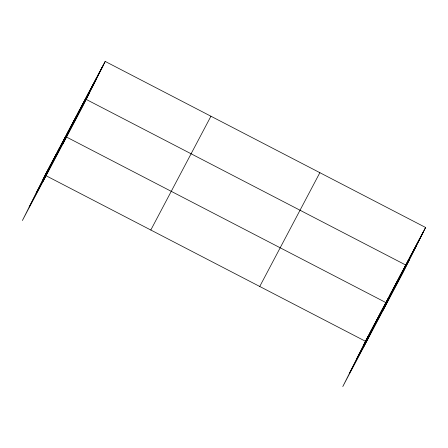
<?xml version="1.0" encoding="UTF-8"?>
<svg xmlns="http://www.w3.org/2000/svg" width="448" height="448" viewBox="0 0 448 448"><rect width="100%" height="100%" fill="white"/><g stroke="black" fill="none" stroke-linecap="round" stroke-linejoin="round"><path stroke-width="0.67" d="M105.213 61.432L45.08 175.218L22.4 220.511L82.533 106.725L105.213 61.432L425.6 227.489L402.92 272.782L342.787 386.568L365.467 341.275L425.6 227.489M45.802 174.082L48.003 169.691M48.726 168.554L50.921 164.164M51.643 163.027L53.844 158.637M54.566 157.5L56.762 153.115M57.484 151.973L59.685 147.588M60.407 146.446L62.602 142.061M42.846 181.826L65.526 136.534L385.913 302.59L363.233 347.883M66.164 135.554L68.359 131.169M68.998 130.189L71.193 125.804M71.831 124.824L74.026 120.439M74.665 119.465L76.866 115.074M77.504 114.1L79.699 109.71M80.338 108.735L82.533 104.345M62.686 144.273L85.366 98.98L405.759 265.037L383.079 310.33M86.005 98.006L88.2 93.615M88.838 92.641L91.039 88.25M91.678 87.276L93.873 82.891M94.511 81.911L96.706 77.526M97.345 76.546L99.54 72.162M100.178 71.182L102.374 66.797M366.195 340.138L368.39 335.748M369.113 334.611L371.308 330.221M372.036 329.084L374.231 324.694M374.954 323.557L377.154 319.172M377.877 318.03L380.072 313.645M380.794 312.502L382.995 308.118M386.551 301.61L388.746 297.226M389.385 296.246L391.586 291.861M392.218 290.881L394.419 286.496M395.058 285.522L397.253 281.131M397.891 280.157L400.086 275.766M400.725 274.792L402.92 270.402M406.392 264.062L408.593 259.672M409.231 258.698L411.426 254.307M412.065 253.333L414.26 248.948M414.898 247.968L417.094 243.583M417.732 242.603L419.933 238.218M420.566 237.238L422.766 232.854M42.885 179.609L103.012 65.817M36.126 193.105L96.253 79.318M29.159 207.015L89.292 93.223M150.808 230.02L210.941 116.228M259.739 286.479L319.872 172.687M363.272 345.666L423.405 231.874M356.513 359.162L416.646 245.375M349.546 373.072L409.679 259.28M45.08 175.218L365.467 341.275"/></g></svg>
